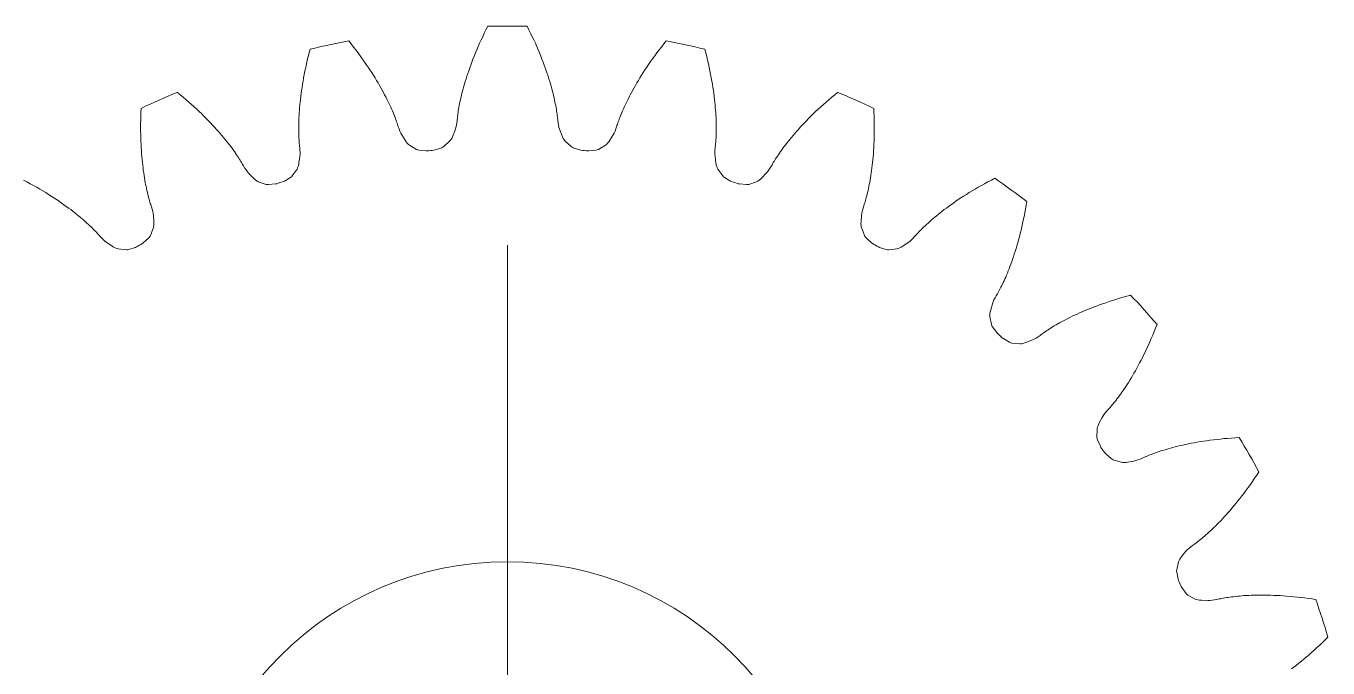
# Model space of a CAD drawing. Header units: millimetres. Extents: x 278858 to 279223, y 218711 to 219074.
# Drawn here: x 278992.28 to 279016.6, y 218819.84 to 218831.83 of the extents above; entities that cross this region are included whole.
import ezdxf

# ---------------------------------------------------------------- set-up
doc = ezdxf.new("R2010")
doc.units = ezdxf.units.MM
doc.header["$LTSCALE"] = 2
doc.layers.add('AM_9', color=251, linetype='Continuous', lineweight=15)

msp = doc.modelspace()

# ---------------------------------------------------------------- linework, layer by layer
at = {"layer": 'AM_9'}
for p, q in [((279000.87, 218831.759), (279000.838, 218831.694)), ((279000.902, 218831.824), (279000.87, 218831.759)), ((279001.673, 218831.759), (279001.64, 218831.824)), ((279001.704, 218831.694), (279001.673, 218831.759)), ((278998.352, 218831.494), (278998.306, 218831.551)), ((279000.75, 218831.506), (279000.723, 218831.445)), ((279000.778, 218831.568), (279000.75, 218831.506)), ((279000.808, 218831.63), (279000.778, 218831.568)), ((279000.838, 218831.694), (279000.808, 218831.63)), ((279001.735, 218831.63), (279001.704, 218831.694)), ((279001.764, 218831.568), (279001.735, 218831.63)), ((279001.792, 218831.506), (279001.764, 218831.568)), ((279001.819, 218831.445), (279001.792, 218831.506)), ((279004.236, 218831.551), (279004.19, 218831.494)), ((278997.566, 218831.327), (278997.549, 218831.257)), ((278997.585, 218831.398), (278997.566, 218831.327)), ((278998.396, 218831.437), (278998.352, 218831.494)), ((278998.439, 218831.382), (278998.396, 218831.437)), ((278998.481, 218831.326), (278998.439, 218831.382)), ((278998.521, 218831.272), (278998.481, 218831.326)), ((278998.56, 218831.218), (278998.521, 218831.272)), ((279000.649, 218831.269), (279000.627, 218831.212)), ((279000.673, 218831.326), (279000.649, 218831.269)), ((279000.698, 218831.385), (279000.673, 218831.326)), ((279000.723, 218831.445), (279000.698, 218831.385)), ((279001.844, 218831.385), (279001.819, 218831.445)), ((279001.869, 218831.326), (279001.844, 218831.385)), ((279001.893, 218831.269), (279001.869, 218831.326)), ((279001.915, 218831.212), (279001.893, 218831.269)), ((279004.021, 218831.272), (279003.982, 218831.218)), ((279004.062, 218831.326), (279004.021, 218831.272)), ((279004.103, 218831.382), (279004.062, 218831.326)), ((279004.146, 218831.437), (279004.103, 218831.382)), ((279004.19, 218831.494), (279004.146, 218831.437)), ((279004.976, 218831.327), (279004.957, 218831.398)), ((279004.993, 218831.257), (279004.976, 218831.327)), ((278997.502, 218831.055), (278997.489, 218830.99)), ((278997.517, 218831.121), (278997.502, 218831.055)), ((278997.532, 218831.189), (278997.517, 218831.121)), ((278997.549, 218831.257), (278997.532, 218831.189)), ((278998.597, 218831.165), (278998.56, 218831.218)), ((278998.634, 218831.112), (278998.597, 218831.165)), ((278998.669, 218831.06), (278998.634, 218831.112)), ((278998.703, 218831.01), (278998.669, 218831.06)), ((279000.566, 218831.048), (279000.547, 218830.995)), ((279000.585, 218831.101), (279000.566, 218831.048)), ((279000.605, 218831.156), (279000.585, 218831.101)), ((279000.627, 218831.212), (279000.605, 218831.156)), ((279001.937, 218831.156), (279001.915, 218831.212)), ((279001.957, 218831.101), (279001.937, 218831.156)), ((279001.977, 218831.048), (279001.957, 218831.101)), ((279001.995, 218830.995), (279001.977, 218831.048)), ((279003.873, 218831.06), (279003.839, 218831.01)), ((279003.908, 218831.112), (279003.873, 218831.06)), ((279003.945, 218831.165), (279003.908, 218831.112)), ((279003.982, 218831.218), (279003.945, 218831.165)), ((279005.01, 218831.189), (279004.993, 218831.257)), ((279005.025, 218831.121), (279005.01, 218831.189)), ((279005.04, 218831.055), (279005.025, 218831.121)), ((279005.054, 218830.99), (279005.04, 218831.055)), ((278997.453, 218830.802), (278997.443, 218830.742)), ((278997.464, 218830.863), (278997.453, 218830.802)), ((278997.476, 218830.926), (278997.464, 218830.863)), ((278997.489, 218830.99), (278997.476, 218830.926)), ((278998.735, 218830.959), (278998.703, 218831.01)), ((278998.767, 218830.91), (278998.735, 218830.959)), ((278998.797, 218830.862), (278998.767, 218830.91)), ((278998.826, 218830.814), (278998.797, 218830.862)), ((278998.854, 218830.767), (278998.826, 218830.814)), ((279000.482, 218830.796), (279000.468, 218830.749)), ((279000.497, 218830.844), (279000.482, 218830.796)), ((279000.513, 218830.893), (279000.497, 218830.844)), ((279000.529, 218830.943), (279000.513, 218830.893)), ((279000.547, 218830.995), (279000.529, 218830.943)), ((279002.013, 218830.943), (279001.995, 218830.995)), ((279002.029, 218830.893), (279002.013, 218830.943)), ((279002.045, 218830.844), (279002.029, 218830.893)), ((279002.06, 218830.796), (279002.045, 218830.844)), ((279002.074, 218830.749), (279002.06, 218830.796)), ((279003.716, 218830.814), (279003.688, 218830.767)), ((279003.745, 218830.862), (279003.716, 218830.814)), ((279003.775, 218830.91), (279003.745, 218830.862)), ((279003.807, 218830.959), (279003.775, 218830.91)), ((279003.839, 218831.01), (279003.807, 218830.959)), ((279005.066, 218830.926), (279005.054, 218830.99)), ((279005.078, 218830.863), (279005.066, 218830.926)), ((279005.089, 218830.802), (279005.078, 218830.863)), ((279005.099, 218830.742), (279005.089, 218830.802)), ((278995.158, 218830.545), (278995.102, 218830.591)), ((278995.214, 218830.499), (278995.158, 218830.545)), ((278997.417, 218830.568), (278997.41, 218830.513)), ((278997.425, 218830.625), (278997.417, 218830.568)), ((278997.433, 218830.683), (278997.425, 218830.625)), ((278997.443, 218830.742), (278997.433, 218830.683)), ((278998.881, 218830.721), (278998.854, 218830.767)), ((278998.906, 218830.677), (278998.881, 218830.721)), ((278998.931, 218830.633), (278998.906, 218830.677)), ((278998.954, 218830.589), (278998.931, 218830.633)), ((278998.977, 218830.547), (278998.954, 218830.589)), ((278998.998, 218830.506), (278998.977, 218830.547)), ((279000.42, 218830.572), (279000.41, 218830.531)), ((279000.431, 218830.615), (279000.42, 218830.572)), ((279000.443, 218830.658), (279000.431, 218830.615)), ((279000.455, 218830.703), (279000.443, 218830.658)), ((279000.468, 218830.749), (279000.455, 218830.703)), ((279002.087, 218830.703), (279002.074, 218830.749)), ((279002.099, 218830.658), (279002.087, 218830.703)), ((279002.111, 218830.615), (279002.099, 218830.658)), ((279002.122, 218830.572), (279002.111, 218830.615)), ((279002.132, 218830.531), (279002.122, 218830.572)), ((279003.566, 218830.547), (279003.544, 218830.506)), ((279003.588, 218830.589), (279003.566, 218830.547)), ((279003.611, 218830.633), (279003.588, 218830.589)), ((279003.636, 218830.677), (279003.611, 218830.633)), ((279003.662, 218830.721), (279003.636, 218830.677)), ((279003.688, 218830.767), (279003.662, 218830.721)), ((279005.109, 218830.683), (279005.099, 218830.742)), ((279005.118, 218830.625), (279005.109, 218830.683)), ((279005.125, 218830.568), (279005.118, 218830.625)), ((279005.133, 218830.513), (279005.125, 218830.568)), ((279007.384, 218830.545), (279007.329, 218830.499)), ((279007.44, 218830.591), (279007.384, 218830.545)), ((278994.428, 218830.291), (278994.425, 218830.218)), ((278995.267, 218830.453), (278995.214, 218830.499)), ((278995.319, 218830.407), (278995.267, 218830.453)), ((278995.37, 218830.362), (278995.319, 218830.407)), ((278995.419, 218830.318), (278995.37, 218830.362)), ((278995.467, 218830.274), (278995.419, 218830.318)), ((278997.388, 218830.305), (278997.384, 218830.256)), ((278997.392, 218830.355), (278997.388, 218830.305)), ((278997.397, 218830.406), (278997.392, 218830.355)), ((278997.403, 218830.459), (278997.397, 218830.406)), ((278997.41, 218830.513), (278997.403, 218830.459)), ((278999.018, 218830.466), (278998.998, 218830.506)), ((278999.038, 218830.427), (278999.018, 218830.466)), ((278999.056, 218830.389), (278999.038, 218830.427)), ((278999.074, 218830.352), (278999.056, 218830.389)), ((278999.09, 218830.316), (278999.074, 218830.352)), ((278999.106, 218830.281), (278999.09, 218830.316)), ((279000.364, 218830.31), (279000.358, 218830.278)), ((279000.37, 218830.344), (279000.364, 218830.31)), ((279000.377, 218830.379), (279000.37, 218830.344)), ((279000.384, 218830.415), (279000.377, 218830.379)), ((279000.392, 218830.453), (279000.384, 218830.415)), ((279000.401, 218830.491), (279000.392, 218830.453)), ((279000.41, 218830.531), (279000.401, 218830.491)), ((279002.141, 218830.491), (279002.132, 218830.531)), ((279002.15, 218830.453), (279002.141, 218830.491)), ((279002.158, 218830.415), (279002.15, 218830.453)), ((279002.165, 218830.379), (279002.158, 218830.415)), ((279002.172, 218830.344), (279002.165, 218830.379)), ((279002.178, 218830.31), (279002.172, 218830.344)), ((279002.184, 218830.278), (279002.178, 218830.31)), ((279003.452, 218830.316), (279003.436, 218830.281)), ((279003.469, 218830.352), (279003.452, 218830.316)), ((279003.486, 218830.389), (279003.469, 218830.352)), ((279003.504, 218830.427), (279003.486, 218830.389)), ((279003.524, 218830.466), (279003.504, 218830.427)), ((279003.544, 218830.506), (279003.524, 218830.466)), ((279005.139, 218830.459), (279005.133, 218830.513)), ((279005.145, 218830.406), (279005.139, 218830.459)), ((279005.15, 218830.355), (279005.145, 218830.406)), ((279005.154, 218830.305), (279005.15, 218830.355)), ((279005.158, 218830.256), (279005.154, 218830.305)), ((279007.123, 218830.318), (279007.075, 218830.274)), ((279007.172, 218830.362), (279007.123, 218830.318)), ((279007.223, 218830.407), (279007.172, 218830.362)), ((279007.275, 218830.453), (279007.223, 218830.407)), ((279007.329, 218830.499), (279007.275, 218830.453)), ((279008.117, 218830.218), (279008.114, 218830.291)), ((278994.42, 218830.076), (278994.419, 218830.007)), ((278994.422, 218830.146), (278994.42, 218830.076)), ((278994.425, 218830.218), (278994.422, 218830.146)), ((278995.514, 218830.23), (278995.467, 218830.274)), ((278995.559, 218830.187), (278995.514, 218830.23)), ((278995.602, 218830.144), (278995.559, 218830.187)), ((278995.645, 218830.102), (278995.602, 218830.144)), ((278995.686, 218830.06), (278995.645, 218830.102)), ((278995.725, 218830.019), (278995.686, 218830.06)), ((278997.374, 218830.073), (278997.372, 218830.031)), ((278997.375, 218830.117), (278997.374, 218830.073)), ((278997.378, 218830.162), (278997.375, 218830.117)), ((278997.38, 218830.208), (278997.378, 218830.162)), ((278997.384, 218830.256), (278997.38, 218830.208)), ((278999.121, 218830.247), (278999.106, 218830.281)), ((278999.134, 218830.214), (278999.121, 218830.247)), ((278999.148, 218830.182), (278999.134, 218830.214)), ((278999.16, 218830.152), (278999.148, 218830.182)), ((278999.171, 218830.122), (278999.16, 218830.152)), ((278999.182, 218830.094), (278999.171, 218830.122)), ((278999.192, 218830.067), (278999.182, 218830.094)), ((278999.201, 218830.041), (278999.192, 218830.067)), ((279000.33, 218830.064), (279000.325, 218830.021)), ((279000.332, 218830.086), (279000.33, 218830.064)), ((279000.335, 218830.11), (279000.332, 218830.086)), ((279000.337, 218830.135), (279000.335, 218830.11)), ((279000.341, 218830.161), (279000.337, 218830.135)), ((279000.344, 218830.188), (279000.341, 218830.161)), ((279000.348, 218830.217), (279000.344, 218830.188)), ((279000.353, 218830.247), (279000.348, 218830.217)), ((279000.358, 218830.278), (279000.353, 218830.247)), ((279002.189, 218830.247), (279002.184, 218830.278)), ((279002.194, 218830.217), (279002.189, 218830.247)), ((279002.198, 218830.188), (279002.194, 218830.217)), ((279002.201, 218830.161), (279002.198, 218830.188)), ((279002.205, 218830.135), (279002.201, 218830.161)), ((279002.208, 218830.11), (279002.205, 218830.135)), ((279002.21, 218830.086), (279002.208, 218830.11)), ((279002.212, 218830.064), (279002.21, 218830.086)), ((279002.217, 218830.021), (279002.212, 218830.064)), ((279003.35, 218830.067), (279003.341, 218830.041)), ((279003.36, 218830.094), (279003.35, 218830.067)), ((279003.371, 218830.122), (279003.36, 218830.094)), ((279003.382, 218830.152), (279003.371, 218830.122)), ((279003.395, 218830.182), (279003.382, 218830.152)), ((279003.408, 218830.214), (279003.395, 218830.182)), ((279003.422, 218830.247), (279003.408, 218830.214)), ((279003.436, 218830.281), (279003.422, 218830.247)), ((279005.162, 218830.208), (279005.158, 218830.256)), ((279005.164, 218830.162), (279005.162, 218830.208)), ((279005.167, 218830.117), (279005.164, 218830.162)), ((279005.169, 218830.073), (279005.167, 218830.117)), ((279005.17, 218830.031), (279005.169, 218830.073)), ((279006.856, 218830.06), (279006.817, 218830.019)), ((279006.897, 218830.102), (279006.856, 218830.06)), ((279006.94, 218830.144), (279006.897, 218830.102)), ((279006.983, 218830.187), (279006.94, 218830.144)), ((279007.028, 218830.23), (279006.983, 218830.187)), ((279007.075, 218830.274), (279007.028, 218830.23)), ((279008.12, 218830.146), (279008.117, 218830.218)), ((279008.122, 218830.076), (279008.12, 218830.146)), ((279008.123, 218830.007), (279008.122, 218830.076)), ((278994.419, 218830.007), (278994.419, 218829.939)), ((278994.419, 218829.939), (278994.419, 218829.872)), ((278994.419, 218829.872), (278994.42, 218829.807)), ((278994.42, 218829.807), (278994.421, 218829.743)), ((278995.764, 218829.978), (278995.725, 218830.019)), ((278995.801, 218829.938), (278995.764, 218829.978)), ((278995.836, 218829.899), (278995.801, 218829.938)), ((278995.871, 218829.86), (278995.836, 218829.899)), ((278995.904, 218829.822), (278995.871, 218829.86)), ((278995.936, 218829.785), (278995.904, 218829.822)), ((278997.372, 218830.031), (278997.371, 218829.99)), ((278997.371, 218829.99), (278997.371, 218829.95)), ((278997.371, 218829.95), (278997.371, 218829.912)), ((278997.371, 218829.912), (278997.371, 218829.875)), ((278997.371, 218829.875), (278997.372, 218829.839)), ((278997.372, 218829.839), (278997.373, 218829.805)), ((278997.373, 218829.805), (278997.374, 218829.772)), ((278999.21, 218830.016), (278999.201, 218830.041)), ((278999.218, 218829.993), (278999.21, 218830.016)), ((278999.225, 218829.97), (278999.218, 218829.993)), ((278999.232, 218829.949), (278999.225, 218829.97)), ((278999.245, 218829.908), (278999.232, 218829.949)), ((278999.262, 218829.866), (278999.245, 218829.908)), ((278999.279, 218829.828), (278999.262, 218829.866)), ((278999.297, 218829.796), (278999.279, 218829.828)), ((279000.298, 218829.901), (279000.257, 218829.792)), ((279000.309, 218829.937), (279000.298, 218829.901)), ((279000.318, 218829.977), (279000.309, 218829.937)), ((279000.325, 218830.021), (279000.318, 218829.977)), ((279002.224, 218829.977), (279002.217, 218830.021)), ((279002.233, 218829.937), (279002.224, 218829.977)), ((279002.244, 218829.901), (279002.233, 218829.937)), ((279002.285, 218829.792), (279002.244, 218829.901)), ((279003.263, 218829.828), (279003.246, 218829.796)), ((279003.28, 218829.866), (279003.263, 218829.828)), ((279003.297, 218829.908), (279003.28, 218829.866)), ((279003.31, 218829.949), (279003.297, 218829.908)), ((279003.317, 218829.97), (279003.31, 218829.949)), ((279003.324, 218829.993), (279003.317, 218829.97)), ((279003.332, 218830.016), (279003.324, 218829.993)), ((279003.341, 218830.041), (279003.332, 218830.016)), ((279005.168, 218829.772), (279005.169, 218829.805)), ((279005.169, 218829.805), (279005.17, 218829.839)), ((279005.171, 218829.99), (279005.17, 218830.031)), ((279005.17, 218829.839), (279005.171, 218829.875)), ((279005.171, 218829.95), (279005.171, 218829.99)), ((279005.171, 218829.912), (279005.171, 218829.95)), ((279005.171, 218829.875), (279005.171, 218829.912)), ((279006.638, 218829.822), (279006.606, 218829.785)), ((279006.671, 218829.86), (279006.638, 218829.822)), ((279006.706, 218829.899), (279006.671, 218829.86)), ((279006.741, 218829.938), (279006.706, 218829.899)), ((279006.778, 218829.978), (279006.741, 218829.938)), ((279006.817, 218830.019), (279006.778, 218829.978)), ((279008.121, 218829.743), (279008.122, 218829.807)), ((279008.122, 218829.807), (279008.123, 218829.872)), ((279008.123, 218829.939), (279008.123, 218830.007)), ((279008.123, 218829.872), (279008.123, 218829.939)), ((278994.421, 218829.743), (278994.423, 218829.681)), ((278994.423, 218829.681), (278994.426, 218829.62)), ((278994.426, 218829.62), (278994.429, 218829.56)), ((278994.429, 218829.56), (278994.432, 218829.502)), ((278995.966, 218829.749), (278995.936, 218829.785)), ((278995.996, 218829.713), (278995.966, 218829.749)), ((278996.024, 218829.678), (278995.996, 218829.713)), ((278996.051, 218829.644), (278996.024, 218829.678)), ((278996.077, 218829.61), (278996.051, 218829.644)), ((278996.102, 218829.577), (278996.077, 218829.61)), ((278996.126, 218829.546), (278996.102, 218829.577)), ((278997.374, 218829.772), (278997.375, 218829.741)), ((278997.375, 218829.741), (278997.377, 218829.71)), ((278997.377, 218829.71), (278997.379, 218829.682)), ((278997.379, 218829.682), (278997.381, 218829.654)), ((278997.381, 218829.654), (278997.383, 218829.628)), ((278997.383, 218829.628), (278997.386, 218829.603)), ((278997.386, 218829.603), (278997.388, 218829.58)), ((278997.388, 218829.58), (278997.391, 218829.558)), ((278999.36, 218829.698), (278999.297, 218829.796)), ((278999.38, 218829.667), (278999.36, 218829.698)), ((278999.4, 218829.641), (278999.38, 218829.667)), ((278999.421, 218829.62), (278999.4, 218829.641)), ((278999.441, 218829.604), (278999.421, 218829.62)), ((278999.573, 218829.524), (278999.441, 218829.604)), ((279000.065, 218829.565), (279000.044, 218829.556)), ((279000.084, 218829.578), (279000.065, 218829.565)), ((279000.197, 218829.683), (279000.084, 218829.578)), ((279000.214, 218829.703), (279000.197, 218829.683)), ((279000.23, 218829.728), (279000.214, 218829.703)), ((279000.244, 218829.758), (279000.23, 218829.728)), ((279000.257, 218829.792), (279000.244, 218829.758)), ((279002.298, 218829.758), (279002.285, 218829.792)), ((279002.313, 218829.728), (279002.298, 218829.758)), ((279002.328, 218829.703), (279002.313, 218829.728)), ((279002.345, 218829.683), (279002.328, 218829.703)), ((279002.458, 218829.578), (279002.345, 218829.683)), ((279002.477, 218829.565), (279002.458, 218829.578)), ((279002.498, 218829.556), (279002.477, 218829.565)), ((279003.101, 218829.604), (279002.969, 218829.524)), ((279003.122, 218829.62), (279003.101, 218829.604)), ((279003.142, 218829.641), (279003.122, 218829.62)), ((279003.163, 218829.667), (279003.142, 218829.641)), ((279003.183, 218829.698), (279003.163, 218829.667)), ((279003.246, 218829.796), (279003.183, 218829.698)), ((279005.151, 218829.558), (279005.154, 218829.58)), ((279005.154, 218829.58), (279005.156, 218829.603)), ((279005.156, 218829.603), (279005.159, 218829.628)), ((279005.159, 218829.628), (279005.161, 218829.654)), ((279005.161, 218829.654), (279005.163, 218829.682)), ((279005.163, 218829.682), (279005.165, 218829.71)), ((279005.165, 218829.71), (279005.167, 218829.741)), ((279005.167, 218829.741), (279005.168, 218829.772)), ((279006.44, 218829.577), (279006.416, 218829.546)), ((279006.465, 218829.61), (279006.44, 218829.577)), ((279006.491, 218829.644), (279006.465, 218829.61)), ((279006.518, 218829.678), (279006.491, 218829.644)), ((279006.546, 218829.713), (279006.518, 218829.678)), ((279006.576, 218829.749), (279006.546, 218829.713)), ((279006.606, 218829.785), (279006.576, 218829.749)), ((279008.11, 218829.502), (279008.113, 218829.56)), ((279008.113, 218829.56), (279008.116, 218829.62)), ((279008.116, 218829.62), (279008.119, 218829.681)), ((279008.119, 218829.681), (279008.121, 218829.743)), ((278994.432, 218829.502), (278994.436, 218829.445)), ((278994.436, 218829.445), (278994.441, 218829.389)), ((278994.441, 218829.389), (278994.446, 218829.335)), ((278994.446, 218829.335), (278994.451, 218829.282)), ((278996.148, 218829.515), (278996.126, 218829.546)), ((278996.17, 218829.485), (278996.148, 218829.515)), ((278996.19, 218829.455), (278996.17, 218829.485)), ((278996.21, 218829.427), (278996.19, 218829.455)), ((278996.228, 218829.4), (278996.21, 218829.427)), ((278996.245, 218829.373), (278996.228, 218829.4)), ((278996.262, 218829.348), (278996.245, 218829.373)), ((278996.277, 218829.323), (278996.262, 218829.348)), ((278996.292, 218829.3), (278996.277, 218829.323)), ((278997.394, 218829.392), (278997.376, 218829.276)), ((278997.391, 218829.558), (278997.395, 218829.514)), ((278997.397, 218829.428), (278997.394, 218829.392)), ((278997.395, 218829.514), (278997.397, 218829.469)), ((278997.397, 218829.469), (278997.397, 218829.428)), ((278999.595, 218829.515), (278999.573, 218829.524)), ((278999.617, 218829.512), (278999.595, 218829.515)), ((278999.748, 218829.498), (278999.617, 218829.512)), ((278999.77, 218829.496), (278999.748, 218829.498)), ((278999.919, 218829.516), (278999.898, 218829.51)), ((279000.044, 218829.556), (278999.919, 218829.516)), ((279002.623, 218829.516), (279002.498, 218829.556)), ((279002.644, 218829.51), (279002.623, 218829.516)), ((279002.794, 218829.498), (279002.772, 218829.496)), ((279002.925, 218829.512), (279002.794, 218829.498)), ((279002.947, 218829.515), (279002.925, 218829.512)), ((279002.969, 218829.524), (279002.947, 218829.515)), ((279005.145, 218829.469), (279005.147, 218829.514)), ((279005.145, 218829.428), (279005.145, 218829.469)), ((279005.148, 218829.392), (279005.145, 218829.428)), ((279005.147, 218829.514), (279005.151, 218829.558)), ((279005.166, 218829.276), (279005.148, 218829.392)), ((279006.265, 218829.323), (279006.251, 218829.3)), ((279006.28, 218829.348), (279006.265, 218829.323)), ((279006.297, 218829.373), (279006.28, 218829.348)), ((279006.314, 218829.4), (279006.297, 218829.373)), ((279006.332, 218829.427), (279006.314, 218829.4)), ((279006.352, 218829.455), (279006.332, 218829.427)), ((279006.372, 218829.485), (279006.352, 218829.455)), ((279006.394, 218829.515), (279006.372, 218829.485)), ((279006.416, 218829.546), (279006.394, 218829.515)), ((279008.091, 218829.282), (279008.096, 218829.335)), ((279008.096, 218829.335), (279008.101, 218829.389)), ((279008.101, 218829.389), (279008.106, 218829.445)), ((279008.106, 218829.445), (279008.11, 218829.502)), ((278994.451, 218829.282), (278994.457, 218829.231)), ((278994.457, 218829.231), (278994.463, 218829.181)), ((278994.463, 218829.181), (278994.469, 218829.132)), ((278994.469, 218829.132), (278994.476, 218829.085)), ((278994.476, 218829.085), (278994.483, 218829.039)), ((278996.305, 218829.278), (278996.292, 218829.3)), ((278996.318, 218829.256), (278996.305, 218829.278)), ((278996.33, 218829.236), (278996.318, 218829.256)), ((278996.34, 218829.216), (278996.33, 218829.236)), ((278996.362, 218829.179), (278996.34, 218829.216)), ((278996.387, 218829.141), (278996.362, 218829.179)), ((278996.412, 218829.108), (278996.387, 218829.141)), ((278996.436, 218829.08), (278996.412, 218829.108)), ((278996.518, 218828.997), (278996.436, 218829.08)), ((278997.34, 218829.157), (278997.252, 218829.031)), ((278997.352, 218829.18), (278997.34, 218829.157)), ((278997.362, 218829.208), (278997.352, 218829.18)), ((278997.371, 218829.24), (278997.362, 218829.208)), ((278997.376, 218829.276), (278997.371, 218829.24)), ((279005.172, 218829.24), (279005.166, 218829.276)), ((279005.18, 218829.208), (279005.172, 218829.24)), ((279005.19, 218829.18), (279005.18, 218829.208)), ((279005.202, 218829.157), (279005.19, 218829.18)), ((279005.291, 218829.031), (279005.202, 218829.157)), ((279006.106, 218829.08), (279006.024, 218828.997)), ((279006.131, 218829.108), (279006.106, 218829.08)), ((279006.155, 218829.141), (279006.131, 218829.108)), ((279006.18, 218829.179), (279006.155, 218829.141)), ((279006.202, 218829.216), (279006.18, 218829.179)), ((279006.213, 218829.236), (279006.202, 218829.216)), ((279006.224, 218829.256), (279006.213, 218829.236)), ((279006.237, 218829.278), (279006.224, 218829.256)), ((279006.251, 218829.3), (279006.237, 218829.278)), ((279008.06, 218829.039), (279008.066, 218829.085)), ((279008.066, 218829.085), (279008.073, 218829.132)), ((279008.073, 218829.132), (279008.079, 218829.181)), ((279008.079, 218829.181), (279008.085, 218829.231)), ((279008.085, 218829.231), (279008.091, 218829.282)), ((278992.296, 218828.919), (278992.232, 218828.952)), ((278992.358, 218828.885), (278992.296, 218828.919)), ((278992.418, 218828.851), (278992.358, 218828.885)), ((278992.477, 218828.818), (278992.418, 218828.851)), ((278994.483, 218829.039), (278994.49, 218828.995)), ((278994.49, 218828.995), (278994.497, 218828.952)), ((278994.497, 218828.952), (278994.505, 218828.91)), ((278994.505, 218828.91), (278994.512, 218828.87)), ((278994.512, 218828.87), (278994.52, 218828.831)), ((278994.52, 218828.831), (278994.528, 218828.793)), ((278996.544, 218828.971), (278996.518, 218828.997)), ((278996.569, 218828.95), (278996.544, 218828.971)), ((278996.594, 218828.934), (278996.569, 218828.95)), ((278996.617, 218828.922), (278996.594, 218828.934)), ((278996.763, 218828.872), (278996.617, 218828.922)), ((278996.786, 218828.868), (278996.763, 218828.872)), ((278996.808, 218828.869), (278996.786, 218828.868)), ((278996.939, 218828.882), (278996.808, 218828.869)), ((278996.961, 218828.885), (278996.939, 218828.882)), ((278997.103, 218828.935), (278997.083, 218828.925)), ((278997.217, 218829.001), (278997.103, 218828.935)), ((278997.235, 218829.014), (278997.217, 218829.001)), ((278997.252, 218829.031), (278997.235, 218829.014)), ((279005.307, 218829.014), (279005.291, 218829.031)), ((279005.325, 218829.001), (279005.307, 218829.014)), ((279005.439, 218828.935), (279005.325, 218829.001)), ((279005.459, 218828.925), (279005.439, 218828.935)), ((279005.603, 218828.882), (279005.581, 218828.885)), ((279005.734, 218828.869), (279005.603, 218828.882)), ((279005.756, 218828.868), (279005.734, 218828.869)), ((279005.779, 218828.872), (279005.756, 218828.868)), ((279005.925, 218828.922), (279005.779, 218828.872)), ((279005.948, 218828.934), (279005.925, 218828.922)), ((279005.973, 218828.95), (279005.948, 218828.934)), ((279005.998, 218828.971), (279005.973, 218828.95)), ((279006.024, 218828.997), (279005.998, 218828.971)), ((279008.014, 218828.793), (279008.022, 218828.831)), ((279008.022, 218828.831), (279008.03, 218828.87)), ((279008.03, 218828.87), (279008.038, 218828.91)), ((279008.038, 218828.91), (279008.045, 218828.952)), ((279008.045, 218828.952), (279008.052, 218828.995)), ((279008.052, 218828.995), (279008.06, 218829.039)), ((279010.124, 218828.851), (279010.065, 218828.818)), ((279010.184, 218828.885), (279010.124, 218828.851)), ((279010.246, 218828.919), (279010.184, 218828.885)), ((279010.31, 218828.952), (279010.246, 218828.919)), ((279010.375, 218828.986), (279010.31, 218828.952)), ((278992.535, 218828.785), (278992.477, 218828.818)), ((278992.591, 218828.751), (278992.535, 218828.785)), ((278992.645, 218828.718), (278992.591, 218828.751)), ((278992.698, 218828.685), (278992.645, 218828.718)), ((278992.75, 218828.652), (278992.698, 218828.685)), ((278992.8, 218828.62), (278992.75, 218828.652)), ((278992.849, 218828.588), (278992.8, 218828.62)), ((278992.896, 218828.556), (278992.849, 218828.588)), ((278994.528, 218828.793), (278994.536, 218828.757)), ((278994.536, 218828.757), (278994.544, 218828.722)), ((278994.544, 218828.722), (278994.552, 218828.689)), ((278994.552, 218828.689), (278994.56, 218828.657)), ((278994.56, 218828.657), (278994.568, 218828.627)), ((278994.568, 218828.627), (278994.576, 218828.597)), ((278994.576, 218828.597), (278994.584, 218828.57)), ((279007.958, 218828.57), (279007.966, 218828.597)), ((279007.966, 218828.597), (279007.974, 218828.627)), ((279007.974, 218828.627), (279007.982, 218828.657)), ((279007.982, 218828.657), (279007.99, 218828.689)), ((279007.99, 218828.689), (279007.998, 218828.722)), ((279007.998, 218828.722), (279008.006, 218828.757)), ((279008.006, 218828.757), (279008.014, 218828.793)), ((279009.693, 218828.588), (279009.646, 218828.556)), ((279009.742, 218828.62), (279009.693, 218828.588)), ((279009.792, 218828.652), (279009.742, 218828.62)), ((279009.844, 218828.685), (279009.792, 218828.652)), ((279009.897, 218828.718), (279009.844, 218828.685)), ((279009.951, 218828.751), (279009.897, 218828.718)), ((279010.007, 218828.785), (279009.951, 218828.751)), ((279010.065, 218828.818), (279010.007, 218828.785)), ((278992.942, 218828.524), (278992.896, 218828.556)), ((278992.987, 218828.493), (278992.942, 218828.524)), ((278993.03, 218828.462), (278992.987, 218828.493)), ((278993.071, 218828.431), (278993.03, 218828.462)), ((278993.112, 218828.401), (278993.071, 218828.431)), ((278993.151, 218828.371), (278993.112, 218828.401)), ((278993.188, 218828.342), (278993.151, 218828.371)), ((278994.584, 218828.57), (278994.592, 218828.543)), ((278994.592, 218828.543), (278994.599, 218828.518)), ((278994.599, 218828.518), (278994.607, 218828.494)), ((278994.607, 218828.494), (278994.614, 218828.472)), ((278994.614, 218828.472), (278994.621, 218828.451)), ((278994.621, 218828.451), (278994.634, 218828.409)), ((278994.634, 218828.409), (278994.646, 218828.366)), ((278994.646, 218828.366), (278994.654, 218828.326)), ((279007.888, 218828.326), (279007.896, 218828.366)), ((279007.896, 218828.366), (279007.908, 218828.409)), ((279007.908, 218828.409), (279007.921, 218828.451)), ((279007.921, 218828.451), (279007.928, 218828.472)), ((279007.928, 218828.472), (279007.935, 218828.494)), ((279007.935, 218828.494), (279007.943, 218828.518)), ((279007.943, 218828.518), (279007.95, 218828.543)), ((279007.95, 218828.543), (279007.958, 218828.57)), ((279009.391, 218828.371), (279009.354, 218828.342)), ((279009.43, 218828.401), (279009.391, 218828.371)), ((279009.471, 218828.431), (279009.43, 218828.401)), ((279009.512, 218828.462), (279009.471, 218828.431)), ((279009.556, 218828.493), (279009.512, 218828.462)), ((279009.6, 218828.524), (279009.556, 218828.493)), ((279009.646, 218828.556), (279009.6, 218828.524)), ((279010.934, 218828.34), (279010.947, 218828.409)), ((279010.947, 218828.409), (279010.959, 218828.48)), ((279010.959, 218828.48), (279010.971, 218828.552)), ((278993.224, 218828.313), (278993.188, 218828.342)), ((278993.259, 218828.284), (278993.224, 218828.313)), ((278993.293, 218828.256), (278993.259, 218828.284)), ((278993.325, 218828.229), (278993.293, 218828.256)), ((278993.356, 218828.202), (278993.325, 218828.229)), ((278993.386, 218828.176), (278993.356, 218828.202)), ((278993.415, 218828.151), (278993.386, 218828.176)), ((278993.442, 218828.126), (278993.415, 218828.151)), ((278993.468, 218828.101), (278993.442, 218828.126)), ((278993.493, 218828.078), (278993.468, 218828.101)), ((278994.654, 218828.326), (278994.658, 218828.289)), ((278994.658, 218828.289), (278994.665, 218828.172)), ((278994.666, 218828.103), (278994.662, 218828.073)), ((278994.665, 218828.172), (278994.667, 218828.136)), ((278994.667, 218828.136), (278994.666, 218828.103)), ((279007.875, 218828.136), (279007.877, 218828.172)), ((279007.876, 218828.103), (279007.875, 218828.136)), ((279007.88, 218828.073), (279007.876, 218828.103)), ((279007.877, 218828.172), (279007.884, 218828.289)), ((279007.884, 218828.289), (279007.888, 218828.326)), ((279009.074, 218828.101), (279009.049, 218828.078)), ((279009.1, 218828.126), (279009.074, 218828.101)), ((279009.127, 218828.151), (279009.1, 218828.126)), ((279009.156, 218828.176), (279009.127, 218828.151)), ((279009.186, 218828.202), (279009.156, 218828.176)), ((279009.217, 218828.229), (279009.186, 218828.202)), ((279009.249, 218828.256), (279009.217, 218828.229)), ((279009.283, 218828.284), (279009.249, 218828.256)), ((279009.318, 218828.313), (279009.283, 218828.284)), ((279009.354, 218828.342), (279009.318, 218828.313)), ((279010.879, 218828.077), (279010.893, 218828.141)), ((279010.893, 218828.141), (279010.907, 218828.206)), ((279010.907, 218828.206), (279010.921, 218828.272)), ((279010.921, 218828.272), (279010.934, 218828.34)), ((278993.517, 218828.055), (278993.493, 218828.078)), ((278993.539, 218828.033), (278993.517, 218828.055)), ((278993.56, 218828.011), (278993.539, 218828.033)), ((278993.58, 218827.99), (278993.56, 218828.011)), ((278993.599, 218827.97), (278993.58, 218827.99)), ((278993.617, 218827.951), (278993.599, 218827.97)), ((278993.634, 218827.933), (278993.617, 218827.951)), ((278993.65, 218827.915), (278993.634, 218827.933)), ((278993.665, 218827.899), (278993.65, 218827.915)), ((278993.694, 218827.867), (278993.665, 218827.899)), ((278993.726, 218827.835), (278993.694, 218827.867)), ((278994.567, 218827.871), (278994.469, 218827.782)), ((278994.582, 218827.887), (278994.567, 218827.871)), ((278994.594, 218827.907), (278994.582, 218827.887)), ((278994.655, 218828.048), (278994.594, 218827.907)), ((278994.662, 218828.073), (278994.655, 218828.048)), ((279007.888, 218828.048), (279007.88, 218828.073)), ((279007.948, 218827.907), (279007.888, 218828.048)), ((279007.96, 218827.887), (279007.948, 218827.907)), ((279007.976, 218827.871), (279007.96, 218827.887)), ((279008.073, 218827.782), (279007.976, 218827.871)), ((279008.848, 218827.867), (279008.816, 218827.835)), ((279008.877, 218827.899), (279008.848, 218827.867)), ((279008.892, 218827.915), (279008.877, 218827.899)), ((279008.908, 218827.933), (279008.892, 218827.915)), ((279008.925, 218827.951), (279008.908, 218827.933)), ((279008.943, 218827.97), (279008.925, 218827.951)), ((279008.962, 218827.99), (279008.943, 218827.97)), ((279008.982, 218828.011), (279008.962, 218827.99)), ((279009.003, 218828.033), (279008.982, 218828.011)), ((279009.026, 218828.055), (279009.003, 218828.033)), ((279009.049, 218828.078), (279009.026, 218828.055)), ((279010.819, 218827.837), (279010.834, 218827.895)), ((279010.834, 218827.895), (279010.849, 218827.954)), ((279010.849, 218827.954), (279010.864, 218828.015)), ((279010.864, 218828.015), (279010.879, 218828.077)), ((278993.757, 218827.808), (278993.726, 218827.835)), ((278993.786, 218827.785), (278993.757, 218827.808)), ((278993.884, 218827.721), (278993.786, 218827.785)), ((278993.914, 218827.701), (278993.884, 218827.721)), ((278993.944, 218827.686), (278993.914, 218827.701)), ((278993.971, 218827.675), (278993.944, 218827.686)), ((278993.997, 218827.668), (278993.971, 218827.675)), ((278994.149, 218827.65), (278993.997, 218827.668)), ((278994.173, 218827.651), (278994.149, 218827.65)), ((278994.194, 218827.656), (278994.173, 218827.651)), ((278994.32, 218827.696), (278994.194, 218827.656)), ((278994.341, 218827.704), (278994.32, 218827.696)), ((278994.469, 218827.782), (278994.452, 218827.768)), ((279001.271, 218815.828), (279001.271, 218827.739)), ((279008.09, 218827.768), (279008.073, 218827.782)), ((279008.222, 218827.696), (279008.202, 218827.704)), ((279008.348, 218827.656), (279008.222, 218827.696)), ((279008.369, 218827.651), (279008.348, 218827.656)), ((279008.393, 218827.65), (279008.369, 218827.651)), ((279008.545, 218827.668), (279008.393, 218827.65)), ((279008.571, 218827.675), (279008.545, 218827.668)), ((279008.598, 218827.686), (279008.571, 218827.675)), ((279008.628, 218827.701), (279008.598, 218827.686)), ((279008.658, 218827.721), (279008.628, 218827.701)), ((279008.756, 218827.785), (279008.658, 218827.721)), ((279008.785, 218827.808), (279008.756, 218827.785)), ((279008.816, 218827.835), (279008.785, 218827.808)), ((279010.739, 218827.57), (279010.755, 218827.621)), ((279010.755, 218827.621), (279010.771, 218827.673)), ((279010.771, 218827.673), (279010.787, 218827.726)), ((279010.787, 218827.726), (279010.803, 218827.781)), ((279010.803, 218827.781), (279010.819, 218827.837)), ((279010.658, 218827.339), (279010.674, 218827.382)), ((279010.674, 218827.382), (279010.69, 218827.427)), ((279010.69, 218827.427), (279010.707, 218827.474)), ((279010.707, 218827.474), (279010.723, 218827.521)), ((279010.723, 218827.521), (279010.739, 218827.57)), ((279010.562, 218827.108), (279010.578, 218827.143)), ((279010.578, 218827.143), (279010.594, 218827.179)), ((279010.594, 218827.179), (279010.609, 218827.217)), ((279010.609, 218827.217), (279010.625, 218827.256)), ((279010.625, 218827.256), (279010.642, 218827.297)), ((279010.642, 218827.297), (279010.658, 218827.339)), ((279010.448, 218826.877), (279010.461, 218826.901)), ((279010.461, 218826.901), (279010.475, 218826.926)), ((279010.475, 218826.926), (279010.489, 218826.953)), ((279010.489, 218826.953), (279010.503, 218826.982)), ((279010.503, 218826.982), (279010.517, 218827.011)), ((279010.517, 218827.011), (279010.532, 218827.042)), ((279010.532, 218827.042), (279010.547, 218827.074)), ((279010.547, 218827.074), (279010.562, 218827.108)), ((279010.299, 218826.529), (279010.33, 218826.642)), ((279010.33, 218826.642), (279010.342, 218826.677)), ((279010.342, 218826.677), (279010.358, 218826.714)), ((279010.358, 218826.714), (279010.379, 218826.755)), ((279010.379, 218826.755), (279010.4, 218826.792)), ((279010.4, 218826.792), (279010.411, 218826.812)), ((279010.411, 218826.812), (279010.423, 218826.832)), ((279010.423, 218826.832), (279010.435, 218826.854)), ((279010.435, 218826.854), (279010.448, 218826.877)), ((279012.388, 218826.643), (279012.329, 218826.622)), ((279012.448, 218826.664), (279012.388, 218826.643)), ((279012.51, 218826.685), (279012.448, 218826.664)), ((279012.573, 218826.706), (279012.51, 218826.685)), ((279012.638, 218826.726), (279012.573, 218826.706)), ((279012.704, 218826.747), (279012.638, 218826.726)), ((279012.772, 218826.767), (279012.704, 218826.747)), ((279012.841, 218826.786), (279012.772, 218826.767)), ((279012.911, 218826.806), (279012.841, 218826.786)), ((279010.282, 218826.432), (279010.284, 218826.461)), ((279010.284, 218826.406), (279010.282, 218826.432)), ((279010.284, 218826.461), (279010.289, 218826.494)), ((279010.313, 218826.255), (279010.284, 218826.406)), ((279010.289, 218826.494), (279010.299, 218826.529)), ((279011.822, 218826.409), (279011.779, 218826.388)), ((279011.866, 218826.43), (279011.822, 218826.409)), ((279011.912, 218826.451), (279011.866, 218826.43)), ((279011.959, 218826.472), (279011.912, 218826.451)), ((279012.008, 218826.493), (279011.959, 218826.472)), ((279012.058, 218826.515), (279012.008, 218826.493)), ((279012.109, 218826.536), (279012.058, 218826.515)), ((279012.162, 218826.558), (279012.109, 218826.536)), ((279012.216, 218826.579), (279012.162, 218826.558)), ((279012.272, 218826.601), (279012.216, 218826.579)), ((279012.329, 218826.622), (279012.272, 218826.601)), ((279010.321, 218826.232), (279010.313, 218826.255)), ((279010.333, 218826.214), (279010.321, 218826.232)), ((279010.41, 218826.107), (279010.333, 218826.214)), ((279011.372, 218826.158), (279011.346, 218826.142)), ((279011.398, 218826.175), (279011.372, 218826.158)), ((279011.426, 218826.193), (279011.398, 218826.175)), ((279011.455, 218826.211), (279011.426, 218826.193)), ((279011.486, 218826.229), (279011.455, 218826.211)), ((279011.518, 218826.248), (279011.486, 218826.229)), ((279011.551, 218826.267), (279011.518, 218826.248)), ((279011.585, 218826.286), (279011.551, 218826.267)), ((279011.621, 218826.306), (279011.585, 218826.286)), ((279011.659, 218826.326), (279011.621, 218826.306)), ((279011.697, 218826.346), (279011.659, 218826.326)), ((279011.737, 218826.367), (279011.697, 218826.346)), ((279011.779, 218826.388), (279011.737, 218826.367)), ((279013.351, 218826.123), (279013.378, 218826.189)), ((279013.378, 218826.189), (279013.405, 218826.258)), ((279010.424, 218826.089), (279010.41, 218826.107)), ((279010.538, 218825.992), (279010.519, 218826.004)), ((279010.652, 218825.926), (279010.538, 218825.992)), ((279010.672, 218825.916), (279010.652, 218825.926)), ((279010.695, 218825.911), (279010.672, 218825.916)), ((279010.935, 218825.912), (279010.904, 218825.903)), ((279010.97, 218825.925), (279010.935, 218825.912)), ((279011.078, 218825.968), (279010.97, 218825.925)), ((279011.112, 218825.984), (279011.078, 218825.968)), ((279011.148, 218826.004), (279011.112, 218825.984)), ((279011.185, 218826.028), (279011.148, 218826.004)), ((279011.221, 218826.053), (279011.185, 218826.028)), ((279011.239, 218826.067), (279011.221, 218826.053)), ((279011.258, 218826.081), (279011.239, 218826.067)), ((279011.278, 218826.095), (279011.258, 218826.081)), ((279011.299, 218826.11), (279011.278, 218826.095)), ((279011.322, 218826.126), (279011.299, 218826.11)), ((279011.346, 218826.142), (279011.322, 218826.126)), ((279013.243, 218825.871), (279013.27, 218825.932)), ((279013.27, 218825.932), (279013.297, 218825.994)), ((279013.297, 218825.994), (279013.324, 218826.058)), ((279013.324, 218826.058), (279013.351, 218826.123)), ((279010.848, 218825.897), (279010.695, 218825.911)), ((279010.874, 218825.898), (279010.848, 218825.897)), ((279010.904, 218825.903), (279010.874, 218825.898)), ((279013.134, 218825.643), (279013.161, 218825.698)), ((279013.161, 218825.698), (279013.189, 218825.754)), ((279013.189, 218825.754), (279013.216, 218825.812)), ((279013.216, 218825.812), (279013.243, 218825.871)), ((279013, 218825.391), (279013.026, 218825.439)), ((279013.026, 218825.439), (279013.053, 218825.488)), ((279013.053, 218825.488), (279013.08, 218825.538)), ((279013.08, 218825.538), (279013.107, 218825.59)), ((279013.107, 218825.59), (279013.134, 218825.643)), ((279012.871, 218825.175), (279012.896, 218825.215)), ((279012.896, 218825.215), (279012.922, 218825.257)), ((279012.922, 218825.257), (279012.948, 218825.301)), ((279012.948, 218825.301), (279012.974, 218825.345)), ((279012.974, 218825.345), (279013, 218825.391)), ((279012.705, 218824.93), (279012.727, 218824.961)), ((279012.727, 218824.961), (279012.75, 218824.993)), ((279012.75, 218824.993), (279012.773, 218825.027)), ((279012.773, 218825.027), (279012.797, 218825.062)), ((279012.797, 218825.062), (279012.821, 218825.098)), ((279012.821, 218825.098), (279012.846, 218825.136)), ((279012.846, 218825.136), (279012.871, 218825.175)), ((279012.511, 218824.689), (279012.527, 218824.707)), ((279012.527, 218824.707), (279012.545, 218824.727)), ((279012.545, 218824.727), (279012.562, 218824.748)), ((279012.562, 218824.748), (279012.581, 218824.77)), ((279012.581, 218824.77), (279012.6, 218824.794)), ((279012.6, 218824.794), (279012.62, 218824.818)), ((279012.62, 218824.818), (279012.64, 218824.844)), ((279012.64, 218824.844), (279012.661, 218824.872)), ((279012.661, 218824.872), (279012.683, 218824.9)), ((279012.683, 218824.9), (279012.705, 218824.93)), ((279012.326, 218824.418), (279012.38, 218824.522)), ((279012.38, 218824.522), (279012.399, 218824.554)), ((279012.399, 218824.554), (279012.423, 218824.587)), ((279012.423, 218824.587), (279012.451, 218824.622)), ((279012.451, 218824.622), (279012.48, 218824.655)), ((279012.48, 218824.655), (279012.495, 218824.671)), ((279012.495, 218824.671), (279012.511, 218824.689)), ((279012.283, 218824.147), (279012.286, 218824.301)), ((279012.286, 218824.301), (279012.289, 218824.327)), ((279012.289, 218824.327), (279012.297, 218824.355)), ((279012.297, 218824.355), (279012.31, 218824.386)), ((279012.31, 218824.386), (279012.326, 218824.418)), ((279012.286, 218824.123), (279012.283, 218824.147)), ((279012.294, 218824.103), (279012.286, 218824.123)), ((279012.347, 218823.982), (279012.294, 218824.103)), ((279012.357, 218823.962), (279012.347, 218823.982)), ((279013.745, 218823.972), (279013.7, 218823.961)), ((279013.791, 218823.984), (279013.745, 218823.972)), ((279013.839, 218823.995), (279013.791, 218823.984)), ((279013.888, 218824.006), (279013.839, 218823.995)), ((279013.938, 218824.017), (279013.888, 218824.006)), ((279013.99, 218824.028), (279013.938, 218824.017)), ((279014.044, 218824.039), (279013.99, 218824.028)), ((279014.098, 218824.049), (279014.044, 218824.039)), ((279014.155, 218824.059), (279014.098, 218824.049)), ((279014.212, 218824.069), (279014.155, 218824.059)), ((279014.271, 218824.078), (279014.212, 218824.069)), ((279014.332, 218824.087), (279014.271, 218824.078)), ((279014.394, 218824.095), (279014.332, 218824.087)), ((279014.457, 218824.103), (279014.394, 218824.095)), ((279014.522, 218824.111), (279014.457, 218824.103)), ((279014.588, 218824.118), (279014.522, 218824.111)), ((279014.655, 218824.125), (279014.588, 218824.118)), ((279014.724, 218824.131), (279014.655, 218824.125)), ((279014.795, 218824.136), (279014.724, 218824.131)), ((279014.866, 218824.141), (279014.795, 218824.136)), ((279014.939, 218824.146), (279014.866, 218824.141)), ((279012.449, 218823.843), (279012.433, 218823.858)), ((279012.546, 218823.755), (279012.449, 218823.843)), ((279012.564, 218823.741), (279012.546, 218823.755)), ((279012.585, 218823.731), (279012.564, 218823.741)), ((279012.732, 218823.686), (279012.585, 218823.731)), ((279013.047, 218823.728), (279013.008, 218823.716)), ((279013.089, 218823.744), (279013.047, 218823.728)), ((279013.129, 218823.761), (279013.089, 218823.744)), ((279013.149, 218823.771), (279013.129, 218823.761)), ((279013.171, 218823.78), (279013.149, 218823.771)), ((279013.194, 218823.79), (279013.171, 218823.78)), ((279013.218, 218823.8), (279013.194, 218823.79)), ((279013.243, 218823.811), (279013.218, 218823.8)), ((279013.27, 218823.822), (279013.243, 218823.811)), ((279013.299, 218823.832), (279013.27, 218823.822)), ((279013.328, 218823.844), (279013.299, 218823.832)), ((279013.359, 218823.855), (279013.328, 218823.844)), ((279013.391, 218823.866), (279013.359, 218823.855)), ((279013.425, 218823.878), (279013.391, 218823.866)), ((279013.46, 218823.89), (279013.425, 218823.878)), ((279013.497, 218823.902), (279013.46, 218823.89)), ((279013.534, 218823.913), (279013.497, 218823.902)), ((279013.574, 218823.925), (279013.534, 218823.913)), ((279013.614, 218823.937), (279013.574, 218823.925)), ((279013.656, 218823.949), (279013.614, 218823.937)), ((279013.7, 218823.961), (279013.656, 218823.949)), ((279012.758, 218823.681), (279012.732, 218823.686)), ((279012.788, 218823.68), (279012.758, 218823.681)), ((279012.821, 218823.682), (279012.788, 218823.68)), ((279012.857, 218823.688), (279012.821, 218823.682)), ((279012.972, 218823.707), (279012.857, 218823.688)), ((279013.008, 218823.716), (279012.972, 218823.707)), ((279015.268, 218823.446), (279015.308, 218823.507)), ((279015.109, 218823.216), (279015.148, 218823.271)), ((279015.148, 218823.271), (279015.188, 218823.328)), ((279015.188, 218823.328), (279015.228, 218823.386)), ((279015.228, 218823.386), (279015.268, 218823.446)), ((279014.916, 218822.962), (279014.953, 218823.01)), ((279014.953, 218823.01), (279014.992, 218823.06)), ((279014.992, 218823.06), (279015.03, 218823.11)), ((279015.03, 218823.11), (279015.069, 218823.163)), ((279015.069, 218823.163), (279015.109, 218823.216)), ((279014.732, 218822.744), (279014.768, 218822.785)), ((279014.768, 218822.785), (279014.804, 218822.827)), ((279014.804, 218822.827), (279014.841, 218822.871)), ((279014.841, 218822.871), (279014.878, 218822.916)), ((279014.878, 218822.916), (279014.916, 218822.962)), ((279014.496, 218822.494), (279014.528, 218822.526)), ((279014.528, 218822.526), (279014.561, 218822.559)), ((279014.561, 218822.559), (279014.594, 218822.593)), ((279014.594, 218822.593), (279014.627, 218822.629)), ((279014.627, 218822.629), (279014.662, 218822.666)), ((279014.662, 218822.666), (279014.697, 218822.704)), ((279014.697, 218822.704), (279014.732, 218822.744)), ((279014.241, 218822.262), (279014.266, 218822.284)), ((279014.266, 218822.284), (279014.292, 218822.306)), ((279014.292, 218822.306), (279014.319, 218822.329)), ((279014.319, 218822.329), (279014.347, 218822.354)), ((279014.347, 218822.354), (279014.375, 218822.379)), ((279014.375, 218822.379), (279014.405, 218822.406)), ((279014.405, 218822.406), (279014.434, 218822.434)), ((279014.434, 218822.434), (279014.465, 218822.464)), ((279014.465, 218822.464), (279014.496, 218822.494)), ((279013.871, 218821.932), (279013.945, 218822.023)), ((279013.945, 218822.023), (279013.97, 218822.049)), ((279013.97, 218822.049), (279014, 218822.077)), ((279014, 218822.077), (279014.035, 218822.106)), ((279014.035, 218822.106), (279014.07, 218822.131)), ((279014.07, 218822.131), (279014.088, 218822.144)), ((279014.088, 218822.144), (279014.107, 218822.158)), ((279014.107, 218822.158), (279014.127, 218822.173)), ((279014.127, 218822.173), (279014.148, 218822.189)), ((279014.148, 218822.189), (279014.17, 218822.206)), ((279014.17, 218822.206), (279014.193, 218822.223)), ((279014.193, 218822.223), (279014.217, 218822.242)), ((279014.217, 218822.242), (279014.241, 218822.262)), ((279013.772, 218821.676), (279013.807, 218821.825)), ((279013.807, 218821.825), (279013.816, 218821.85)), ((279013.816, 218821.85), (279013.829, 218821.876)), ((279013.829, 218821.876), (279013.848, 218821.904)), ((279013.848, 218821.904), (279013.871, 218821.932)), ((279013.77, 218821.652), (279013.772, 218821.676)), ((279013.773, 218821.63), (279013.77, 218821.652)), ((279013.801, 218821.501), (279013.773, 218821.63)), ((279013.806, 218821.48), (279013.801, 218821.501)), ((279013.871, 218821.344), (279013.858, 218821.362)), ((279013.948, 218821.237), (279013.871, 218821.344)), ((279013.962, 218821.221), (279013.948, 218821.237)), ((279013.981, 218821.206), (279013.962, 218821.221)), ((279014.116, 218821.131), (279013.981, 218821.206)), ((279014.14, 218821.121), (279014.116, 218821.131)), ((279014.168, 218821.114), (279014.14, 218821.121)), ((279014.201, 218821.109), (279014.168, 218821.114)), ((279014.238, 218821.108), (279014.201, 218821.109)), ((279014.355, 218821.102), (279014.238, 218821.108)), ((279014.392, 218821.103), (279014.355, 218821.102)), ((279014.432, 218821.107), (279014.392, 218821.103)), ((279014.477, 218821.114), (279014.432, 218821.107)), ((279014.52, 218821.123), (279014.477, 218821.114)), ((279014.541, 218821.127), (279014.52, 218821.123)), ((279014.564, 218821.132), (279014.541, 218821.127)), ((279014.589, 218821.137), (279014.564, 218821.132)), ((279014.614, 218821.142), (279014.589, 218821.137)), ((279014.641, 218821.147), (279014.614, 218821.142)), ((279014.67, 218821.152), (279014.641, 218821.147)), ((279014.7, 218821.157), (279014.67, 218821.152)), ((279014.731, 218821.162), (279014.7, 218821.157)), ((279014.764, 218821.166), (279014.731, 218821.162)), ((279014.798, 218821.171), (279014.764, 218821.166)), ((279014.833, 218821.175), (279014.798, 218821.171)), ((279014.87, 218821.179), (279014.833, 218821.175)), ((279014.908, 218821.183), (279014.87, 218821.179)), ((279014.947, 218821.187), (279014.908, 218821.183)), ((279014.988, 218821.19), (279014.947, 218821.187)), ((279015.03, 218821.194), (279014.988, 218821.19)), ((279015.074, 218821.196), (279015.03, 218821.194)), ((279015.119, 218821.199), (279015.074, 218821.196)), ((279015.165, 218821.201), (279015.119, 218821.199)), ((279015.213, 218821.202), (279015.165, 218821.201)), ((279015.262, 218821.204), (279015.213, 218821.202)), ((279015.312, 218821.204), (279015.262, 218821.204)), ((279015.364, 218821.205), (279015.312, 218821.204)), ((279015.417, 218821.204), (279015.364, 218821.205)), ((279015.472, 218821.204), (279015.417, 218821.204)), ((279015.527, 218821.202), (279015.472, 218821.204)), ((279015.584, 218821.2), (279015.527, 218821.202)), ((279015.643, 218821.198), (279015.584, 218821.2)), ((279015.702, 218821.195), (279015.643, 218821.198)), ((279015.764, 218821.191), (279015.702, 218821.195)), ((279015.826, 218821.186), (279015.764, 218821.191)), ((279015.889, 218821.181), (279015.826, 218821.186)), ((279015.954, 218821.175), (279015.889, 218821.181)), ((279016.02, 218821.168), (279015.954, 218821.175)), ((279016.088, 218821.161), (279016.02, 218821.168)), ((279016.157, 218821.152), (279016.088, 218821.161)), ((279016.226, 218821.143), (279016.157, 218821.152)), ((279016.298, 218821.133), (279016.226, 218821.143)), ((279016.37, 218821.122), (279016.298, 218821.133)), ((279016.443, 218820.271), (279016.494, 218820.319)), ((279016.494, 218820.319), (279016.546, 218820.369)), ((279016.546, 218820.369), (279016.598, 218820.421)), ((279016.195, 218820.049), (279016.244, 218820.09)), ((279016.244, 218820.09), (279016.293, 218820.133)), ((279016.293, 218820.133), (279016.342, 218820.178)), ((279016.342, 218820.178), (279016.392, 218820.224)), ((279016.392, 218820.224), (279016.443, 218820.271)), ((279015.919, 218819.827), (279015.963, 218819.86)), ((279015.963, 218819.86), (279016.008, 218819.896)), ((279016.008, 218819.896), (279016.054, 218819.932)), ((279016.054, 218819.932), (279016.101, 218819.97)), ((279016.101, 218819.97), (279016.148, 218820.009)), ((279016.148, 218820.009), (279016.195, 218820.049))]:
    msp.add_line(p, q, dxfattribs=at)
msp.add_circle((279001.271, 218815.828), 6, dxfattribs=at)
for radius, start, end in [(16, 88.6796, 91.3204), (16, 100.6796, 103.3204), (16, 76.6796, 79.3204), (16, 112.6796, 115.3204), (16, 64.6796, 67.3204), (13.75, 95.7326, 96.2674), (13.75, 83.7326, 84.2674), (13.75, 107.7326, 108.2674), (13.75, 71.7326, 72.2674), (16, 52.6796, 55.3204), (13.75, 119.7326, 120.2674), (13.75, 59.7326, 60.2674), (16, 40.6796, 43.3204), (13.75, 47.7326, 48.2674), (16, 28.6796, 31.3204), (13.75, 35.7326, 36.2674), (13.75, 23.7326, 24.2674), (16, 16.6796, 19.3204)]:
    msp.add_arc((279001.271, 218815.828), radius, start, end, dxfattribs=at)

doc.saveas('drawing.dxf')
